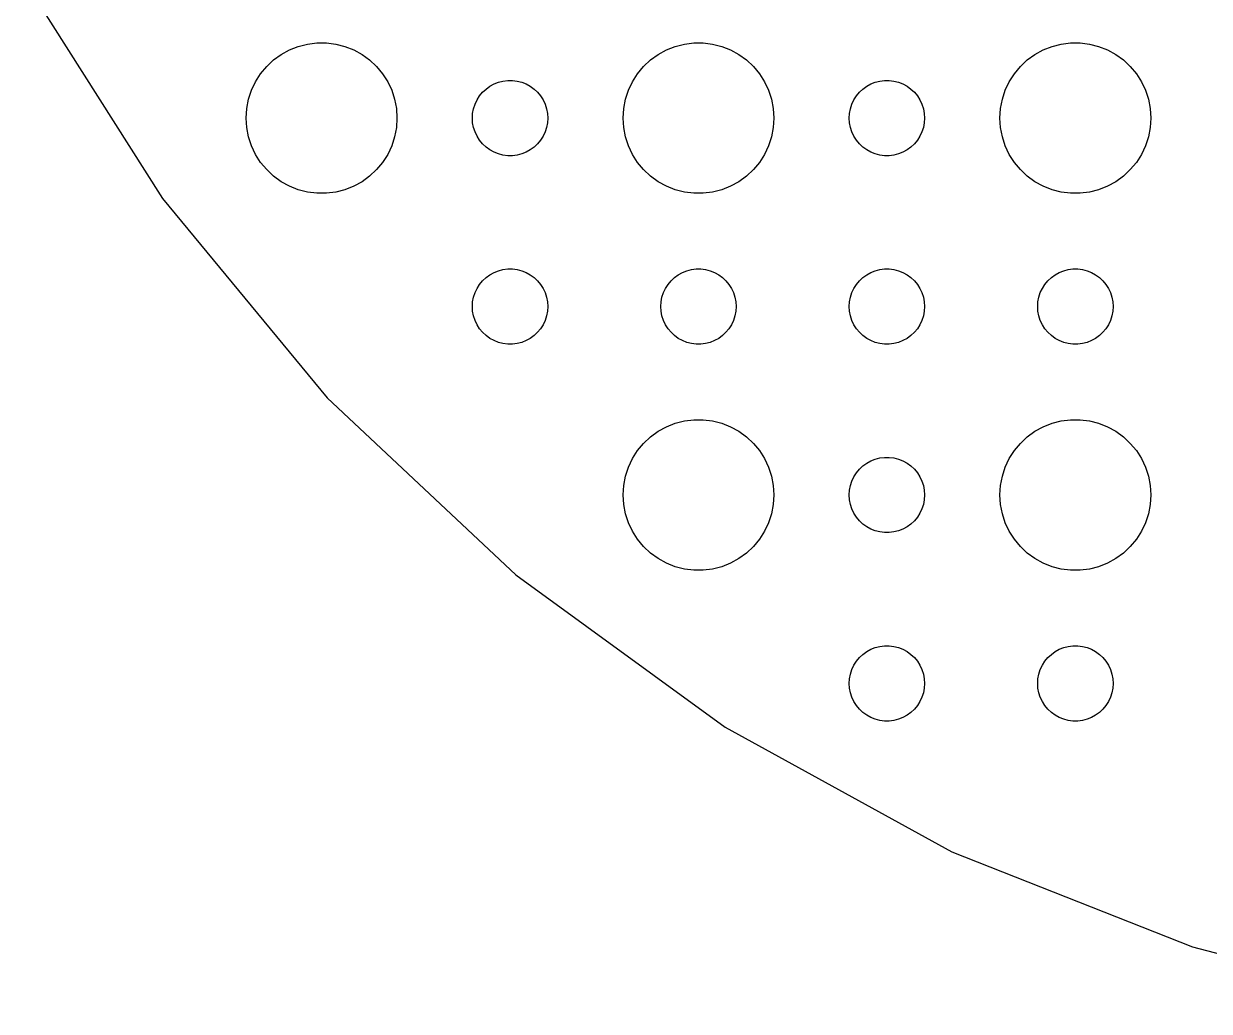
# Model space of a CAD drawing. Header units: metres. Extents: x -82 to 82, y -82 to 82.
# Drawn here: x -71.86 to -24.67, y -80.55 to -41.25 of the extents above; entities that cross this region are included whole.
import ezdxf

# ---------------------------------------------------------------- set-up
doc = ezdxf.new("R2010")
doc.units = ezdxf.units.M

msp = doc.modelspace()

# ---------------------------------------------------------------- linework, layer by layer
for p, q in [((-71.8571, -39.5038), (-66.3394, -48.1984)), ((-61.9123, -42.6885), (-61.6075, -42.467)), ((-61.6075, -42.467), (-61.2773, -42.2855)), ((-61.2773, -42.2855), (-60.927, -42.1468)), ((-60.927, -42.1468), (-60.5621, -42.0531)), ((-60.5621, -42.0531), (-60.1884, -42.0059)), ((-60.1884, -42.0059), (-59.8116, -42.0059)), ((-59.8116, -42.0059), (-59.4379, -42.0531)), ((-59.4379, -42.0531), (-59.0729, -42.1468)), ((-59.0729, -42.1468), (-58.7227, -42.2855)), ((-58.7227, -42.2855), (-58.3925, -42.467)), ((-58.3925, -42.467), (-58.0877, -42.6885)), ((-46.9123, -42.6885), (-46.6075, -42.467)), ((-46.6075, -42.467), (-46.2773, -42.2855)), ((-46.2773, -42.2855), (-45.927, -42.1468)), ((-45.927, -42.1468), (-45.5621, -42.0531)), ((-45.5621, -42.0531), (-45.1884, -42.0059)), ((-45.1884, -42.0059), (-44.8116, -42.0059)), ((-44.8116, -42.0059), (-44.4379, -42.0531)), ((-44.4379, -42.0531), (-44.0729, -42.1468)), ((-44.0729, -42.1468), (-43.7227, -42.2855)), ((-43.7227, -42.2855), (-43.3925, -42.467)), ((-43.3925, -42.467), (-43.0877, -42.6885)), ((-31.9123, -42.6885), (-31.6075, -42.467)), ((-31.6075, -42.467), (-31.2773, -42.2855)), ((-31.2773, -42.2855), (-30.927, -42.1468)), ((-30.927, -42.1468), (-30.5621, -42.0531)), ((-30.5621, -42.0531), (-30.1884, -42.0059)), ((-30.1884, -42.0059), (-29.8116, -42.0059)), ((-29.8116, -42.0059), (-29.4379, -42.0531)), ((-29.4379, -42.0531), (-29.0729, -42.1468)), ((-29.0729, -42.1468), (-28.7227, -42.2855)), ((-28.7227, -42.2855), (-28.3925, -42.467)), ((-28.3925, -42.467), (-28.0877, -42.6885)), ((-62.1869, -42.9464), (-61.9123, -42.6885)), ((-58.0877, -42.6885), (-57.8131, -42.9464)), ((-47.1869, -42.9464), (-46.9123, -42.6885)), ((-43.0877, -42.6885), (-42.8131, -42.9464)), ((-32.1869, -42.9464), (-31.9123, -42.6885)), ((-28.0877, -42.6885), (-27.8131, -42.9464)), ((-62.6289, -43.5547), (-62.427, -43.2366)), ((-62.427, -43.2366), (-62.1869, -42.9464)), ((-57.8131, -42.9464), (-57.5729, -43.2366)), ((-57.5729, -43.2366), (-57.3711, -43.5547)), ((-47.6289, -43.5547), (-47.427, -43.2366)), ((-47.427, -43.2366), (-47.1869, -42.9464)), ((-42.8131, -42.9464), (-42.5729, -43.2366)), ((-42.5729, -43.2366), (-42.3711, -43.5547)), ((-32.6289, -43.5547), (-32.427, -43.2366)), ((-32.427, -43.2366), (-32.1869, -42.9464)), ((-27.8131, -42.9464), (-27.5729, -43.2366)), ((-27.5729, -43.2366), (-27.3711, -43.5547)), ((-62.7893, -43.8956), (-62.6289, -43.5547)), ((-57.3711, -43.5547), (-57.2107, -43.8956)), ((-53.5934, -43.9732), (-53.4561, -43.8442)), ((-53.4561, -43.8442), (-53.3037, -43.7335)), ((-53.3037, -43.7335), (-53.1387, -43.6428)), ((-53.1387, -43.6428), (-52.9635, -43.5734)), ((-52.9635, -43.5734), (-52.7811, -43.5266)), ((-52.7811, -43.5266), (-52.5942, -43.503)), ((-52.5942, -43.503), (-52.4058, -43.503)), ((-52.4058, -43.503), (-52.2189, -43.5266)), ((-52.2189, -43.5266), (-52.0365, -43.5734)), ((-52.0365, -43.5734), (-51.8613, -43.6428)), ((-51.8613, -43.6428), (-51.6963, -43.7335)), ((-51.6963, -43.7335), (-51.5439, -43.8442)), ((-51.5439, -43.8442), (-51.4065, -43.9732)), ((-47.7893, -43.8956), (-47.6289, -43.5547)), ((-42.3711, -43.5547), (-42.2107, -43.8956)), ((-38.5934, -43.9732), (-38.4561, -43.8442)), ((-38.4561, -43.8442), (-38.3037, -43.7335)), ((-38.3037, -43.7335), (-38.1387, -43.6428)), ((-38.1387, -43.6428), (-37.9635, -43.5734)), ((-37.9635, -43.5734), (-37.7811, -43.5266)), ((-37.7811, -43.5266), (-37.5942, -43.503)), ((-37.5942, -43.503), (-37.4058, -43.503)), ((-37.4058, -43.503), (-37.2189, -43.5266)), ((-37.2189, -43.5266), (-37.0365, -43.5734)), ((-37.0365, -43.5734), (-36.8613, -43.6428)), ((-36.8613, -43.6428), (-36.6963, -43.7335)), ((-36.6963, -43.7335), (-36.5439, -43.8442)), ((-36.5439, -43.8442), (-36.4065, -43.9732)), ((-32.7893, -43.8956), (-32.6289, -43.5547)), ((-27.3711, -43.5547), (-27.2107, -43.8956)), ((-62.9763, -44.624), (-62.9057, -44.2539)), ((-62.9057, -44.2539), (-62.7893, -43.8956)), ((-57.2107, -43.8956), (-57.0942, -44.2539)), ((-57.0942, -44.2539), (-57.0237, -44.624)), ((-53.8947, -44.4478), (-53.8145, -44.2774)), ((-53.8145, -44.2774), (-53.7135, -44.1183)), ((-53.7135, -44.1183), (-53.5934, -43.9732)), ((-51.4065, -43.9732), (-51.2865, -44.1183)), ((-51.2865, -44.1183), (-51.1855, -44.2774)), ((-51.1855, -44.2774), (-51.1053, -44.4478)), ((-47.9763, -44.624), (-47.9057, -44.2539)), ((-47.9057, -44.2539), (-47.7893, -43.8956)), ((-42.2107, -43.8956), (-42.0942, -44.2539)), ((-42.0942, -44.2539), (-42.0237, -44.624)), ((-38.8947, -44.4478), (-38.8145, -44.2774)), ((-38.8145, -44.2774), (-38.7135, -44.1183)), ((-38.7135, -44.1183), (-38.5934, -43.9732)), ((-36.4065, -43.9732), (-36.2865, -44.1183)), ((-36.2865, -44.1183), (-36.1855, -44.2774)), ((-36.1855, -44.2774), (-36.1053, -44.4478)), ((-32.9763, -44.624), (-32.9057, -44.2539)), ((-32.9057, -44.2539), (-32.7893, -43.8956)), ((-27.2107, -43.8956), (-27.0942, -44.2539)), ((-27.0942, -44.2539), (-27.0237, -44.624)), ((-63, -45), (-62.9763, -44.624)), ((-57.0237, -44.624), (-57, -45)), ((-54, -45), (-53.9882, -44.812)), ((-53.9882, -44.812), (-53.9529, -44.627)), ((-53.9529, -44.627), (-53.8947, -44.4478)), ((-51.1053, -44.4478), (-51.0471, -44.627)), ((-51.0471, -44.627), (-51.0118, -44.812)), ((-51.0118, -44.812), (-51, -45)), ((-48, -45), (-47.9763, -44.624)), ((-42.0237, -44.624), (-42, -45)), ((-39, -45), (-38.9882, -44.812)), ((-38.9882, -44.812), (-38.9529, -44.627)), ((-38.9529, -44.627), (-38.8947, -44.4478)), ((-36.1053, -44.4478), (-36.0471, -44.627)), ((-36.0471, -44.627), (-36.0118, -44.812)), ((-36.0118, -44.812), (-36, -45)), ((-33, -45), (-32.9763, -44.624)), ((-27.0237, -44.624), (-27, -45)), ((-62.9763, -45.376), (-63, -45)), ((-57, -45), (-57.0237, -45.376)), ((-53.9882, -45.188), (-54, -45)), ((-53.9529, -45.373), (-53.9882, -45.188)), ((-51.0118, -45.188), (-51.0471, -45.373)), ((-51, -45), (-51.0118, -45.188)), ((-47.9763, -45.376), (-48, -45)), ((-42, -45), (-42.0237, -45.376)), ((-38.9882, -45.188), (-39, -45)), ((-38.9529, -45.373), (-38.9882, -45.188)), ((-36.0118, -45.188), (-36.0471, -45.373)), ((-36, -45), (-36.0118, -45.188)), ((-32.9763, -45.376), (-33, -45)), ((-27, -45), (-27.0237, -45.376)), ((-62.9057, -45.7461), (-62.9763, -45.376)), ((-62.7893, -46.1044), (-62.9057, -45.7461)), ((-57.0942, -45.7461), (-57.2107, -46.1044)), ((-57.0237, -45.376), (-57.0942, -45.7461)), ((-53.8947, -45.5522), (-53.9529, -45.373)), ((-53.8145, -45.7226), (-53.8947, -45.5522)), ((-53.7135, -45.8817), (-53.8145, -45.7226)), ((-51.1855, -45.7226), (-51.2865, -45.8817)), ((-51.1053, -45.5522), (-51.1855, -45.7226)), ((-51.0471, -45.373), (-51.1053, -45.5522)), ((-47.9057, -45.7461), (-47.9763, -45.376)), ((-47.7893, -46.1044), (-47.9057, -45.7461)), ((-42.0942, -45.7461), (-42.2107, -46.1044)), ((-42.0237, -45.376), (-42.0942, -45.7461)), ((-38.8947, -45.5522), (-38.9529, -45.373)), ((-38.8145, -45.7226), (-38.8947, -45.5522)), ((-38.7135, -45.8817), (-38.8145, -45.7226)), ((-36.1855, -45.7226), (-36.2865, -45.8817)), ((-36.1053, -45.5522), (-36.1855, -45.7226)), ((-36.0471, -45.373), (-36.1053, -45.5522)), ((-32.9057, -45.7461), (-32.9763, -45.376)), ((-32.7893, -46.1044), (-32.9057, -45.7461)), ((-27.0942, -45.7461), (-27.2107, -46.1044)), ((-27.0237, -45.376), (-27.0942, -45.7461)), ((-62.6289, -46.4453), (-62.7893, -46.1044)), ((-57.2107, -46.1044), (-57.3711, -46.4453)), ((-53.5934, -46.0268), (-53.7135, -45.8817)), ((-53.4561, -46.1558), (-53.5934, -46.0268)), ((-53.3037, -46.2665), (-53.4561, -46.1558)), ((-51.5439, -46.1558), (-51.6963, -46.2665)), ((-51.4065, -46.0268), (-51.5439, -46.1558)), ((-51.2865, -45.8817), (-51.4065, -46.0268)), ((-47.6289, -46.4453), (-47.7893, -46.1044)), ((-42.2107, -46.1044), (-42.3711, -46.4453)), ((-38.5934, -46.0268), (-38.7135, -45.8817)), ((-38.4561, -46.1558), (-38.5934, -46.0268)), ((-38.3037, -46.2665), (-38.4561, -46.1558)), ((-36.5439, -46.1558), (-36.6963, -46.2665)), ((-36.4065, -46.0268), (-36.5439, -46.1558)), ((-36.2865, -45.8817), (-36.4065, -46.0268)), ((-32.6289, -46.4453), (-32.7893, -46.1044)), ((-27.2107, -46.1044), (-27.3711, -46.4453)), ((-62.427, -46.7634), (-62.6289, -46.4453)), ((-57.3711, -46.4453), (-57.5729, -46.7634)), ((-53.1387, -46.3572), (-53.3037, -46.2665)), ((-52.9635, -46.4266), (-53.1387, -46.3572)), ((-52.7811, -46.4734), (-52.9635, -46.4266)), ((-52.5942, -46.497), (-52.7811, -46.4734)), ((-52.4058, -46.497), (-52.5942, -46.497)), ((-52.2189, -46.4734), (-52.4058, -46.497)), ((-52.0365, -46.4266), (-52.2189, -46.4734)), ((-51.8613, -46.3572), (-52.0365, -46.4266)), ((-51.6963, -46.2665), (-51.8613, -46.3572)), ((-47.427, -46.7634), (-47.6289, -46.4453)), ((-42.3711, -46.4453), (-42.5729, -46.7634)), ((-38.1387, -46.3572), (-38.3037, -46.2665)), ((-37.9635, -46.4266), (-38.1387, -46.3572)), ((-37.7811, -46.4734), (-37.9635, -46.4266)), ((-37.5942, -46.497), (-37.7811, -46.4734)), ((-37.4058, -46.497), (-37.5942, -46.497)), ((-37.2189, -46.4734), (-37.4058, -46.497)), ((-37.0365, -46.4266), (-37.2189, -46.4734)), ((-36.8613, -46.3572), (-37.0365, -46.4266)), ((-36.6963, -46.2665), (-36.8613, -46.3572)), ((-32.427, -46.7634), (-32.6289, -46.4453)), ((-27.3711, -46.4453), (-27.5729, -46.7634)), ((-62.1869, -47.0536), (-62.427, -46.7634)), ((-61.9123, -47.3115), (-62.1869, -47.0536)), ((-57.8131, -47.0536), (-58.0877, -47.3115)), ((-57.5729, -46.7634), (-57.8131, -47.0536)), ((-47.1869, -47.0536), (-47.427, -46.7634)), ((-46.9123, -47.3115), (-47.1869, -47.0536)), ((-42.8131, -47.0536), (-43.0877, -47.3115)), ((-42.5729, -46.7634), (-42.8131, -47.0536)), ((-32.1869, -47.0536), (-32.427, -46.7634)), ((-31.9123, -47.3115), (-32.1869, -47.0536)), ((-27.8131, -47.0536), (-28.0877, -47.3115)), ((-27.5729, -46.7634), (-27.8131, -47.0536)), ((-61.6075, -47.533), (-61.9123, -47.3115)), ((-61.2773, -47.7145), (-61.6075, -47.533)), ((-58.3925, -47.533), (-58.7227, -47.7145)), ((-58.0877, -47.3115), (-58.3925, -47.533)), ((-46.6075, -47.533), (-46.9123, -47.3115)), ((-46.2773, -47.7145), (-46.6075, -47.533)), ((-43.3925, -47.533), (-43.7227, -47.7145)), ((-43.0877, -47.3115), (-43.3925, -47.533)), ((-31.6075, -47.533), (-31.9123, -47.3115)), ((-31.2773, -47.7145), (-31.6075, -47.533)), ((-28.3925, -47.533), (-28.7227, -47.7145)), ((-28.0877, -47.3115), (-28.3925, -47.533)), ((-60.927, -47.8532), (-61.2773, -47.7145)), ((-60.5621, -47.9469), (-60.927, -47.8532)), ((-60.1884, -47.9941), (-60.5621, -47.9469)), ((-59.8116, -47.9941), (-60.1884, -47.9941)), ((-59.4379, -47.9469), (-59.8116, -47.9941)), ((-59.0729, -47.8532), (-59.4379, -47.9469)), ((-58.7227, -47.7145), (-59.0729, -47.8532)), ((-45.927, -47.8532), (-46.2773, -47.7145)), ((-45.5621, -47.9469), (-45.927, -47.8532)), ((-45.1884, -47.9941), (-45.5621, -47.9469)), ((-44.8116, -47.9941), (-45.1884, -47.9941)), ((-44.4379, -47.9469), (-44.8116, -47.9941)), ((-44.0729, -47.8532), (-44.4379, -47.9469)), ((-43.7227, -47.7145), (-44.0729, -47.8532)), ((-30.927, -47.8532), (-31.2773, -47.7145)), ((-30.5621, -47.9469), (-30.927, -47.8532)), ((-30.1884, -47.9941), (-30.5621, -47.9469)), ((-29.8116, -47.9941), (-30.1884, -47.9941)), ((-29.4379, -47.9469), (-29.8116, -47.9941)), ((-29.0729, -47.8532), (-29.4379, -47.9469)), ((-28.7227, -47.7145), (-29.0729, -47.8532)), ((-66.3394, -48.1984), (-59.7754, -56.1329)), ((-53.5934, -51.4732), (-53.4561, -51.3442)), ((-53.4561, -51.3442), (-53.3037, -51.2335)), ((-53.3037, -51.2335), (-53.1387, -51.1428)), ((-53.1387, -51.1428), (-52.9635, -51.0734)), ((-52.9635, -51.0734), (-52.7811, -51.0266)), ((-52.7811, -51.0266), (-52.5942, -51.003)), ((-52.5942, -51.003), (-52.4058, -51.003)), ((-52.4058, -51.003), (-52.2189, -51.0266)), ((-52.2189, -51.0266), (-52.0365, -51.0734)), ((-52.0365, -51.0734), (-51.8613, -51.1428)), ((-51.8613, -51.1428), (-51.6963, -51.2335)), ((-51.6963, -51.2335), (-51.5439, -51.3442)), ((-51.5439, -51.3442), (-51.4065, -51.4732)), ((-46.0934, -51.4732), (-45.9561, -51.3442)), ((-45.9561, -51.3442), (-45.8037, -51.2335)), ((-45.8037, -51.2335), (-45.6387, -51.1428)), ((-45.6387, -51.1428), (-45.4635, -51.0734)), ((-45.4635, -51.0734), (-45.2811, -51.0266)), ((-45.2811, -51.0266), (-45.0942, -51.003)), ((-45.0942, -51.003), (-44.9058, -51.003)), ((-44.9058, -51.003), (-44.7189, -51.0266)), ((-44.7189, -51.0266), (-44.5365, -51.0734)), ((-44.5365, -51.0734), (-44.3613, -51.1428)), ((-44.3613, -51.1428), (-44.1963, -51.2335)), ((-44.1963, -51.2335), (-44.0439, -51.3442)), ((-44.0439, -51.3442), (-43.9065, -51.4732)), ((-38.5934, -51.4732), (-38.4561, -51.3442)), ((-38.4561, -51.3442), (-38.3037, -51.2335)), ((-38.3037, -51.2335), (-38.1387, -51.1428)), ((-38.1387, -51.1428), (-37.9635, -51.0734)), ((-37.9635, -51.0734), (-37.7811, -51.0266)), ((-37.7811, -51.0266), (-37.5942, -51.003)), ((-37.5942, -51.003), (-37.4058, -51.003)), ((-37.4058, -51.003), (-37.2189, -51.0266)), ((-37.2189, -51.0266), (-37.0365, -51.0734)), ((-37.0365, -51.0734), (-36.8613, -51.1428)), ((-36.8613, -51.1428), (-36.6963, -51.2335)), ((-36.6963, -51.2335), (-36.5439, -51.3442)), ((-36.5439, -51.3442), (-36.4065, -51.4732)), ((-31.0934, -51.4732), (-30.9561, -51.3442)), ((-30.9561, -51.3442), (-30.8037, -51.2335)), ((-30.8037, -51.2335), (-30.6387, -51.1428)), ((-30.6387, -51.1428), (-30.4635, -51.0734)), ((-30.4635, -51.0734), (-30.2811, -51.0266)), ((-30.2811, -51.0266), (-30.0942, -51.003)), ((-30.0942, -51.003), (-29.9058, -51.003)), ((-29.9058, -51.003), (-29.7189, -51.0266)), ((-29.7189, -51.0266), (-29.5365, -51.0734)), ((-29.5365, -51.0734), (-29.3613, -51.1428)), ((-29.3613, -51.1428), (-29.1963, -51.2335)), ((-29.1963, -51.2335), (-29.0439, -51.3442)), ((-29.0439, -51.3442), (-28.9065, -51.4732)), ((-53.8947, -51.9478), (-53.8145, -51.7774)), ((-53.8145, -51.7774), (-53.7135, -51.6183)), ((-53.7135, -51.6183), (-53.5934, -51.4732)), ((-51.4065, -51.4732), (-51.2865, -51.6183)), ((-51.2865, -51.6183), (-51.1855, -51.7774)), ((-51.1855, -51.7774), (-51.1053, -51.9478)), ((-46.3947, -51.9478), (-46.3145, -51.7774)), ((-46.3145, -51.7774), (-46.2135, -51.6183)), ((-46.2135, -51.6183), (-46.0934, -51.4732)), ((-43.9065, -51.4732), (-43.7865, -51.6183)), ((-43.7865, -51.6183), (-43.6855, -51.7774)), ((-43.6855, -51.7774), (-43.6053, -51.9478)), ((-38.8947, -51.9478), (-38.8145, -51.7774)), ((-38.8145, -51.7774), (-38.7135, -51.6183)), ((-38.7135, -51.6183), (-38.5934, -51.4732)), ((-36.4065, -51.4732), (-36.2865, -51.6183)), ((-36.2865, -51.6183), (-36.1855, -51.7774)), ((-36.1855, -51.7774), (-36.1053, -51.9478)), ((-31.3947, -51.9478), (-31.3145, -51.7774)), ((-31.3145, -51.7774), (-31.2135, -51.6183)), ((-31.2135, -51.6183), (-31.0934, -51.4732)), ((-28.9065, -51.4732), (-28.7865, -51.6183)), ((-28.7865, -51.6183), (-28.6855, -51.7774)), ((-28.6855, -51.7774), (-28.6053, -51.9478)), ((-54, -52.5), (-53.9882, -52.312)), ((-53.9882, -52.312), (-53.9529, -52.127)), ((-53.9529, -52.127), (-53.8947, -51.9478)), ((-51.1053, -51.9478), (-51.0471, -52.127)), ((-51.0471, -52.127), (-51.0118, -52.312)), ((-51.0118, -52.312), (-51, -52.5)), ((-46.5, -52.5), (-46.4882, -52.312)), ((-46.4882, -52.312), (-46.4529, -52.127)), ((-46.4529, -52.127), (-46.3947, -51.9478)), ((-43.6053, -51.9478), (-43.5471, -52.127)), ((-43.5471, -52.127), (-43.5118, -52.312)), ((-43.5118, -52.312), (-43.5, -52.5)), ((-39, -52.5), (-38.9882, -52.312)), ((-38.9882, -52.312), (-38.9529, -52.127)), ((-38.9529, -52.127), (-38.8947, -51.9478)), ((-36.1053, -51.9478), (-36.0471, -52.127)), ((-36.0471, -52.127), (-36.0118, -52.312)), ((-36.0118, -52.312), (-36, -52.5)), ((-31.5, -52.5), (-31.4882, -52.312)), ((-31.4882, -52.312), (-31.4529, -52.127)), ((-31.4529, -52.127), (-31.3947, -51.9478)), ((-28.6053, -51.9478), (-28.5471, -52.127)), ((-28.5471, -52.127), (-28.5118, -52.312)), ((-28.5118, -52.312), (-28.5, -52.5)), ((-53.9882, -52.688), (-54, -52.5)), ((-53.9529, -52.873), (-53.9882, -52.688)), ((-51.0118, -52.688), (-51.0471, -52.873)), ((-51, -52.5), (-51.0118, -52.688)), ((-46.4882, -52.688), (-46.5, -52.5)), ((-46.4529, -52.873), (-46.4882, -52.688)), ((-43.5118, -52.688), (-43.5471, -52.873)), ((-43.5, -52.5), (-43.5118, -52.688)), ((-38.9882, -52.688), (-39, -52.5)), ((-38.9529, -52.873), (-38.9882, -52.688)), ((-36.0118, -52.688), (-36.0471, -52.873)), ((-36, -52.5), (-36.0118, -52.688)), ((-31.4882, -52.688), (-31.5, -52.5)), ((-31.4529, -52.873), (-31.4882, -52.688)), ((-28.5118, -52.688), (-28.5471, -52.873)), ((-28.5, -52.5), (-28.5118, -52.688)), ((-53.8947, -53.0522), (-53.9529, -52.873)), ((-53.8145, -53.2226), (-53.8947, -53.0522)), ((-53.7135, -53.3817), (-53.8145, -53.2226)), ((-51.1855, -53.2226), (-51.2865, -53.3817)), ((-51.1053, -53.0522), (-51.1855, -53.2226)), ((-51.0471, -52.873), (-51.1053, -53.0522)), ((-46.3947, -53.0522), (-46.4529, -52.873)), ((-46.3145, -53.2226), (-46.3947, -53.0522)), ((-46.2135, -53.3817), (-46.3145, -53.2226)), ((-43.6855, -53.2226), (-43.7865, -53.3817)), ((-43.6053, -53.0522), (-43.6855, -53.2226)), ((-43.5471, -52.873), (-43.6053, -53.0522)), ((-38.8947, -53.0522), (-38.9529, -52.873)), ((-38.8145, -53.2226), (-38.8947, -53.0522)), ((-38.7135, -53.3817), (-38.8145, -53.2226)), ((-36.1855, -53.2226), (-36.2865, -53.3817)), ((-36.1053, -53.0522), (-36.1855, -53.2226)), ((-36.0471, -52.873), (-36.1053, -53.0522)), ((-31.3947, -53.0522), (-31.4529, -52.873)), ((-31.3145, -53.2226), (-31.3947, -53.0522)), ((-31.2135, -53.3817), (-31.3145, -53.2226)), ((-28.6855, -53.2226), (-28.7865, -53.3817)), ((-28.6053, -53.0522), (-28.6855, -53.2226)), ((-28.5471, -52.873), (-28.6053, -53.0522)), ((-53.5934, -53.5268), (-53.7135, -53.3817)), ((-53.4561, -53.6558), (-53.5934, -53.5268)), ((-53.3037, -53.7665), (-53.4561, -53.6558)), ((-53.1387, -53.8572), (-53.3037, -53.7665)), ((-51.6963, -53.7665), (-51.8613, -53.8572)), ((-51.5439, -53.6558), (-51.6963, -53.7665)), ((-51.4065, -53.5268), (-51.5439, -53.6558)), ((-51.2865, -53.3817), (-51.4065, -53.5268)), ((-46.0934, -53.5268), (-46.2135, -53.3817)), ((-45.9561, -53.6558), (-46.0934, -53.5268)), ((-45.8037, -53.7665), (-45.9561, -53.6558)), ((-45.6387, -53.8572), (-45.8037, -53.7665)), ((-44.1963, -53.7665), (-44.3613, -53.8572)), ((-44.0439, -53.6558), (-44.1963, -53.7665)), ((-43.9065, -53.5268), (-44.0439, -53.6558)), ((-43.7865, -53.3817), (-43.9065, -53.5268)), ((-38.5934, -53.5268), (-38.7135, -53.3817)), ((-38.4561, -53.6558), (-38.5934, -53.5268)), ((-38.3037, -53.7665), (-38.4561, -53.6558)), ((-38.1387, -53.8572), (-38.3037, -53.7665)), ((-36.6963, -53.7665), (-36.8613, -53.8572)), ((-36.5439, -53.6558), (-36.6963, -53.7665)), ((-36.4065, -53.5268), (-36.5439, -53.6558)), ((-36.2865, -53.3817), (-36.4065, -53.5268)), ((-31.0934, -53.5268), (-31.2135, -53.3817)), ((-30.9561, -53.6558), (-31.0934, -53.5268)), ((-30.8037, -53.7665), (-30.9561, -53.6558)), ((-30.6387, -53.8572), (-30.8037, -53.7665)), ((-29.1963, -53.7665), (-29.3613, -53.8572)), ((-29.0439, -53.6558), (-29.1963, -53.7665)), ((-28.9065, -53.5268), (-29.0439, -53.6558)), ((-28.7865, -53.3817), (-28.9065, -53.5268)), ((-52.9635, -53.9266), (-53.1387, -53.8572)), ((-52.7811, -53.9734), (-52.9635, -53.9266)), ((-52.5942, -53.997), (-52.7811, -53.9734)), ((-52.4058, -53.997), (-52.5942, -53.997)), ((-52.2189, -53.9734), (-52.4058, -53.997)), ((-52.0365, -53.9266), (-52.2189, -53.9734)), ((-51.8613, -53.8572), (-52.0365, -53.9266)), ((-45.4635, -53.9266), (-45.6387, -53.8572)), ((-45.2811, -53.9734), (-45.4635, -53.9266)), ((-45.0942, -53.997), (-45.2811, -53.9734)), ((-44.9058, -53.997), (-45.0942, -53.997)), ((-44.7189, -53.9734), (-44.9058, -53.997)), ((-44.5365, -53.9266), (-44.7189, -53.9734)), ((-44.3613, -53.8572), (-44.5365, -53.9266)), ((-37.9635, -53.9266), (-38.1387, -53.8572)), ((-37.7811, -53.9734), (-37.9635, -53.9266)), ((-37.5942, -53.997), (-37.7811, -53.9734)), ((-37.4058, -53.997), (-37.5942, -53.997)), ((-37.2189, -53.9734), (-37.4058, -53.997)), ((-37.0365, -53.9266), (-37.2189, -53.9734)), ((-36.8613, -53.8572), (-37.0365, -53.9266)), ((-30.4635, -53.9266), (-30.6387, -53.8572)), ((-30.2811, -53.9734), (-30.4635, -53.9266)), ((-30.0942, -53.997), (-30.2811, -53.9734)), ((-29.9058, -53.997), (-30.0942, -53.997)), ((-29.7189, -53.9734), (-29.9058, -53.997)), ((-29.5365, -53.9266), (-29.7189, -53.9734)), ((-29.3613, -53.8572), (-29.5365, -53.9266)), ((-59.7754, -56.1329), (-52.2688, -63.1821)), ((-45.927, -57.1468), (-45.5621, -57.0531)), ((-45.5621, -57.0531), (-45.1884, -57.0059)), ((-45.1884, -57.0059), (-44.8116, -57.0059)), ((-44.8116, -57.0059), (-44.4379, -57.0531)), ((-44.4379, -57.0531), (-44.0729, -57.1468)), ((-30.927, -57.1468), (-30.5621, -57.0531)), ((-30.5621, -57.0531), (-30.1884, -57.0059)), ((-30.1884, -57.0059), (-29.8116, -57.0059)), ((-29.8116, -57.0059), (-29.4379, -57.0531)), ((-29.4379, -57.0531), (-29.0729, -57.1468)), ((-46.9123, -57.6885), (-46.6075, -57.467)), ((-46.6075, -57.467), (-46.2773, -57.2855)), ((-46.2773, -57.2855), (-45.927, -57.1468)), ((-44.0729, -57.1468), (-43.7227, -57.2855)), ((-43.7227, -57.2855), (-43.3925, -57.467)), ((-43.3925, -57.467), (-43.0877, -57.6885)), ((-31.9123, -57.6885), (-31.6075, -57.467)), ((-31.6075, -57.467), (-31.2773, -57.2855)), ((-31.2773, -57.2855), (-30.927, -57.1468)), ((-29.0729, -57.1468), (-28.7227, -57.2855)), ((-28.7227, -57.2855), (-28.3925, -57.467)), ((-28.3925, -57.467), (-28.0877, -57.6885)), ((-47.427, -58.2366), (-47.1869, -57.9464)), ((-47.1869, -57.9464), (-46.9123, -57.6885)), ((-43.0877, -57.6885), (-42.8131, -57.9464)), ((-42.8131, -57.9464), (-42.5729, -58.2366)), ((-32.427, -58.2366), (-32.1869, -57.9464)), ((-32.1869, -57.9464), (-31.9123, -57.6885)), ((-28.0877, -57.6885), (-27.8131, -57.9464)), ((-27.8131, -57.9464), (-27.5729, -58.2366)), ((-47.6289, -58.5547), (-47.427, -58.2366)), ((-42.5729, -58.2366), (-42.3711, -58.5547)), ((-37.7811, -58.5266), (-37.5942, -58.503)), ((-37.5942, -58.503), (-37.4058, -58.503)), ((-37.4058, -58.503), (-37.2189, -58.5266)), ((-32.6289, -58.5547), (-32.427, -58.2366)), ((-27.5729, -58.2366), (-27.3711, -58.5547)), ((-47.9057, -59.2539), (-47.7893, -58.8956)), ((-47.7893, -58.8956), (-47.6289, -58.5547)), ((-42.3711, -58.5547), (-42.2107, -58.8956)), ((-42.2107, -58.8956), (-42.0942, -59.2539)), ((-38.7135, -59.1183), (-38.5934, -58.9732)), ((-38.5934, -58.9732), (-38.4561, -58.8442)), ((-38.4561, -58.8442), (-38.3037, -58.7335)), ((-38.3037, -58.7335), (-38.1387, -58.6428)), ((-38.1387, -58.6428), (-37.9635, -58.5734)), ((-37.9635, -58.5734), (-37.7811, -58.5266)), ((-37.2189, -58.5266), (-37.0365, -58.5734)), ((-37.0365, -58.5734), (-36.8613, -58.6428)), ((-36.8613, -58.6428), (-36.6963, -58.7335)), ((-36.6963, -58.7335), (-36.5439, -58.8442)), ((-36.5439, -58.8442), (-36.4065, -58.9732)), ((-36.4065, -58.9732), (-36.2865, -59.1183)), ((-32.9057, -59.2539), (-32.7893, -58.8956)), ((-32.7893, -58.8956), (-32.6289, -58.5547)), ((-27.3711, -58.5547), (-27.2107, -58.8956)), ((-27.2107, -58.8956), (-27.0942, -59.2539)), ((-47.9763, -59.624), (-47.9057, -59.2539)), ((-42.0942, -59.2539), (-42.0237, -59.624)), ((-38.9529, -59.627), (-38.8947, -59.4478)), ((-38.8947, -59.4478), (-38.8145, -59.2774)), ((-38.8145, -59.2774), (-38.7135, -59.1183)), ((-36.2865, -59.1183), (-36.1855, -59.2774)), ((-36.1855, -59.2774), (-36.1053, -59.4478)), ((-36.1053, -59.4478), (-36.0471, -59.627)), ((-32.9763, -59.624), (-32.9057, -59.2539)), ((-27.0942, -59.2539), (-27.0237, -59.624)), ((-48, -60), (-47.9763, -59.624)), ((-42.0237, -59.624), (-42, -60)), ((-39, -60), (-38.9882, -59.812)), ((-38.9882, -59.812), (-38.9529, -59.627)), ((-36.0471, -59.627), (-36.0118, -59.812)), ((-36.0118, -59.812), (-36, -60)), ((-33, -60), (-32.9763, -59.624)), ((-27.0237, -59.624), (-27, -60)), ((-47.9763, -60.376), (-48, -60)), ((-47.9057, -60.7461), (-47.9763, -60.376)), ((-42.0237, -60.376), (-42.0942, -60.7461)), ((-42, -60), (-42.0237, -60.376)), ((-38.9882, -60.188), (-39, -60)), ((-38.9529, -60.373), (-38.9882, -60.188)), ((-38.8947, -60.5522), (-38.9529, -60.373)), ((-36.0471, -60.373), (-36.1053, -60.5522)), ((-36.0118, -60.188), (-36.0471, -60.373)), ((-36, -60), (-36.0118, -60.188)), ((-32.9763, -60.376), (-33, -60)), ((-32.9057, -60.7461), (-32.9763, -60.376)), ((-27.0237, -60.376), (-27.0942, -60.7461)), ((-27, -60), (-27.0237, -60.376)), ((-47.7893, -61.1044), (-47.9057, -60.7461)), ((-42.0942, -60.7461), (-42.2107, -61.1044)), ((-38.8145, -60.7226), (-38.8947, -60.5522)), ((-38.7135, -60.8817), (-38.8145, -60.7226)), ((-36.1855, -60.7226), (-36.2865, -60.8817)), ((-36.1053, -60.5522), (-36.1855, -60.7226)), ((-32.7893, -61.1044), (-32.9057, -60.7461)), ((-27.0942, -60.7461), (-27.2107, -61.1044)), ((-47.6289, -61.4453), (-47.7893, -61.1044)), ((-42.2107, -61.1044), (-42.3711, -61.4453)), ((-38.5934, -61.0268), (-38.7135, -60.8817)), ((-38.4561, -61.1558), (-38.5934, -61.0268)), ((-38.3037, -61.2665), (-38.4561, -61.1558)), ((-38.1387, -61.3572), (-38.3037, -61.2665)), ((-36.6963, -61.2665), (-36.8613, -61.3572)), ((-36.5439, -61.1558), (-36.6963, -61.2665)), ((-36.4065, -61.0268), (-36.5439, -61.1558)), ((-36.2865, -60.8817), (-36.4065, -61.0268)), ((-32.6289, -61.4453), (-32.7893, -61.1044)), ((-27.2107, -61.1044), (-27.3711, -61.4453)), ((-47.427, -61.7634), (-47.6289, -61.4453)), ((-47.1869, -62.0536), (-47.427, -61.7634)), ((-42.5729, -61.7634), (-42.8131, -62.0536)), ((-42.3711, -61.4453), (-42.5729, -61.7634)), ((-37.9635, -61.4266), (-38.1387, -61.3572)), ((-37.7811, -61.4734), (-37.9635, -61.4266)), ((-37.5942, -61.497), (-37.7811, -61.4734)), ((-37.4058, -61.497), (-37.5942, -61.497)), ((-37.2189, -61.4734), (-37.4058, -61.497)), ((-37.0365, -61.4266), (-37.2189, -61.4734)), ((-36.8613, -61.3572), (-37.0365, -61.4266)), ((-32.427, -61.7634), (-32.6289, -61.4453)), ((-32.1869, -62.0536), (-32.427, -61.7634)), ((-27.5729, -61.7634), (-27.8131, -62.0536)), ((-27.3711, -61.4453), (-27.5729, -61.7634)), ((-46.9123, -62.3115), (-47.1869, -62.0536)), ((-42.8131, -62.0536), (-43.0877, -62.3115)), ((-31.9123, -62.3115), (-32.1869, -62.0536)), ((-27.8131, -62.0536), (-28.0877, -62.3115)), ((-46.6075, -62.533), (-46.9123, -62.3115)), ((-46.2773, -62.7145), (-46.6075, -62.533)), ((-45.927, -62.8532), (-46.2773, -62.7145)), ((-43.7227, -62.7145), (-44.0729, -62.8532)), ((-43.3925, -62.533), (-43.7227, -62.7145)), ((-43.0877, -62.3115), (-43.3925, -62.533)), ((-31.6075, -62.533), (-31.9123, -62.3115)), ((-31.2773, -62.7145), (-31.6075, -62.533)), ((-30.927, -62.8532), (-31.2773, -62.7145)), ((-28.7227, -62.7145), (-29.0729, -62.8532)), ((-28.3925, -62.533), (-28.7227, -62.7145)), ((-28.0877, -62.3115), (-28.3925, -62.533)), ((-52.2688, -63.1821), (-43.9378, -69.2349)), ((-45.5621, -62.9469), (-45.927, -62.8532)), ((-45.1884, -62.9941), (-45.5621, -62.9469)), ((-44.8116, -62.9941), (-45.1884, -62.9941)), ((-44.4379, -62.9469), (-44.8116, -62.9941)), ((-44.0729, -62.8532), (-44.4379, -62.9469)), ((-30.5621, -62.9469), (-30.927, -62.8532)), ((-30.1884, -62.9941), (-30.5621, -62.9469)), ((-29.8116, -62.9941), (-30.1884, -62.9941)), ((-29.4379, -62.9469), (-29.8116, -62.9941)), ((-29.0729, -62.8532), (-29.4379, -62.9469)), ((-37.9635, -66.0734), (-37.7811, -66.0266)), ((-37.7811, -66.0266), (-37.5942, -66.003)), ((-37.5942, -66.003), (-37.4058, -66.003)), ((-37.4058, -66.003), (-37.2189, -66.0266)), ((-37.2189, -66.0266), (-37.0365, -66.0734)), ((-30.4635, -66.0734), (-30.2811, -66.0266)), ((-30.2811, -66.0266), (-30.0942, -66.003)), ((-30.0942, -66.003), (-29.9058, -66.003)), ((-29.9058, -66.003), (-29.7189, -66.0266)), ((-29.7189, -66.0266), (-29.5365, -66.0734)), ((-38.7135, -66.6183), (-38.5934, -66.4732)), ((-38.5934, -66.4732), (-38.4561, -66.3442)), ((-38.4561, -66.3442), (-38.3037, -66.2335)), ((-38.3037, -66.2335), (-38.1387, -66.1428)), ((-38.1387, -66.1428), (-37.9635, -66.0734)), ((-37.0365, -66.0734), (-36.8613, -66.1428)), ((-36.8613, -66.1428), (-36.6963, -66.2335)), ((-36.6963, -66.2335), (-36.5439, -66.3442)), ((-36.5439, -66.3442), (-36.4065, -66.4732)), ((-36.4065, -66.4732), (-36.2865, -66.6183)), ((-31.2135, -66.6183), (-31.0934, -66.4732)), ((-31.0934, -66.4732), (-30.9561, -66.3442)), ((-30.9561, -66.3442), (-30.8037, -66.2335)), ((-30.8037, -66.2335), (-30.6387, -66.1428)), ((-30.6387, -66.1428), (-30.4635, -66.0734)), ((-29.5365, -66.0734), (-29.3613, -66.1428)), ((-29.3613, -66.1428), (-29.1963, -66.2335)), ((-29.1963, -66.2335), (-29.0439, -66.3442)), ((-29.0439, -66.3442), (-28.9065, -66.4732)), ((-28.9065, -66.4732), (-28.7865, -66.6183)), ((-38.9529, -67.127), (-38.8947, -66.9478)), ((-38.8947, -66.9478), (-38.8145, -66.7774)), ((-38.8145, -66.7774), (-38.7135, -66.6183)), ((-36.2865, -66.6183), (-36.1855, -66.7774)), ((-36.1855, -66.7774), (-36.1053, -66.9478)), ((-36.1053, -66.9478), (-36.0471, -67.127)), ((-31.4529, -67.127), (-31.3947, -66.9478)), ((-31.3947, -66.9478), (-31.3145, -66.7774)), ((-31.3145, -66.7774), (-31.2135, -66.6183)), ((-28.7865, -66.6183), (-28.6855, -66.7774)), ((-28.6855, -66.7774), (-28.6053, -66.9478)), ((-28.6053, -66.9478), (-28.5471, -67.127)), ((-39, -67.5), (-38.9882, -67.312)), ((-38.9882, -67.312), (-38.9529, -67.127)), ((-36.0471, -67.127), (-36.0118, -67.312)), ((-36.0118, -67.312), (-36, -67.5)), ((-31.5, -67.5), (-31.4882, -67.312)), ((-31.4882, -67.312), (-31.4529, -67.127)), ((-28.5471, -67.127), (-28.5118, -67.312)), ((-28.5118, -67.312), (-28.5, -67.5)), ((-38.9882, -67.688), (-39, -67.5)), ((-38.9529, -67.873), (-38.9882, -67.688)), ((-38.8947, -68.0522), (-38.9529, -67.873)), ((-36.0471, -67.873), (-36.1053, -68.0522)), ((-36.0118, -67.688), (-36.0471, -67.873)), ((-36, -67.5), (-36.0118, -67.688)), ((-31.4882, -67.688), (-31.5, -67.5)), ((-31.4529, -67.873), (-31.4882, -67.688)), ((-31.3947, -68.0522), (-31.4529, -67.873)), ((-28.5471, -67.873), (-28.6053, -68.0522)), ((-28.5118, -67.688), (-28.5471, -67.873)), ((-28.5, -67.5), (-28.5118, -67.688)), ((-38.8145, -68.2226), (-38.8947, -68.0522)), ((-38.7135, -68.3817), (-38.8145, -68.2226)), ((-38.5934, -68.5268), (-38.7135, -68.3817)), ((-36.2865, -68.3817), (-36.4065, -68.5268)), ((-36.1855, -68.2226), (-36.2865, -68.3817)), ((-36.1053, -68.0522), (-36.1855, -68.2226)), ((-31.3145, -68.2226), (-31.3947, -68.0522)), ((-31.2135, -68.3817), (-31.3145, -68.2226)), ((-31.0934, -68.5268), (-31.2135, -68.3817)), ((-28.7865, -68.3817), (-28.9065, -68.5268)), ((-28.6855, -68.2226), (-28.7865, -68.3817)), ((-28.6053, -68.0522), (-28.6855, -68.2226)), ((-38.4561, -68.6558), (-38.5934, -68.5268)), ((-38.3037, -68.7665), (-38.4561, -68.6558)), ((-38.1387, -68.8572), (-38.3037, -68.7665)), ((-37.9635, -68.9266), (-38.1387, -68.8572)), ((-36.8613, -68.8572), (-37.0365, -68.9266)), ((-36.6963, -68.7665), (-36.8613, -68.8572)), ((-36.5439, -68.6558), (-36.6963, -68.7665)), ((-36.4065, -68.5268), (-36.5439, -68.6558)), ((-30.9561, -68.6558), (-31.0934, -68.5268)), ((-30.8037, -68.7665), (-30.9561, -68.6558)), ((-30.6387, -68.8572), (-30.8037, -68.7665)), ((-30.4635, -68.9266), (-30.6387, -68.8572)), ((-29.3613, -68.8572), (-29.5365, -68.9266)), ((-29.1963, -68.7665), (-29.3613, -68.8572)), ((-29.0439, -68.6558), (-29.1963, -68.7665)), ((-28.9065, -68.5268), (-29.0439, -68.6558)), ((-43.9378, -69.2349), (-34.9139, -74.1958)), ((-37.7811, -68.9734), (-37.9635, -68.9266)), ((-37.5942, -68.997), (-37.7811, -68.9734)), ((-37.4058, -68.997), (-37.5942, -68.997)), ((-37.2189, -68.9734), (-37.4058, -68.997)), ((-37.0365, -68.9266), (-37.2189, -68.9734)), ((-30.2811, -68.9734), (-30.4635, -68.9266)), ((-30.0942, -68.997), (-30.2811, -68.9734)), ((-29.9058, -68.997), (-30.0942, -68.997)), ((-29.7189, -68.9734), (-29.9058, -68.997)), ((-29.5365, -68.9266), (-29.7189, -68.9734)), ((-34.9139, -74.1958), (-25.3394, -77.9866)), ((-25.3394, -77.9866), (-15.3653, -80.5475))]:
    msp.add_line(p, q)

doc.saveas('drawing.dxf')
